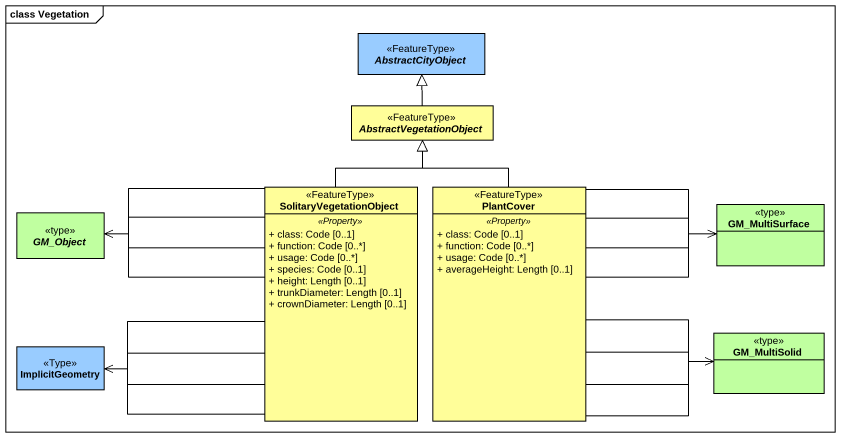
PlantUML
@startuml
mainframe class Vegetation
hide circle
hide empty members
skinparam classAttributeIconSize 0
abstract class AbstractCityObject <<FeatureType>> #99CCFF
abstract class AbstractVegetationObject <<FeatureType>> #FFFE99
abstract class GM_Object <<type>> #C0FFA0
class SolitaryVegetationObject <<FeatureType>> #FFFE99 {
  .. <<Property>> ..
  + class: Code [0..1]
  + function: Code [0..*]
  + usage: Code [0..*]
  + species: Code [0..1]
  + height: Length [0..1]
  + trunkDiameter: Length [0..1]
  + crownDiameter: Length [0..1]
}
class PlantCover <<FeatureType>> #FFFE99 {
  .. <<Property>> ..
  + class: Code [0..1]
  + function: Code [0..*]
  + usage: Code [0..*]
  + averageHeight: Length [0..1]
}
class GM_MultiSurface <<type>> #C0FFA0
class ImplicitGeometry <<Type>> #99CCFF
class GM_MultiSolid <<type>> #C0FFA0
AbstractVegetationObject -up-|> AbstractCityObject
SolitaryVegetationObject -up-|> AbstractVegetationObject
SolitaryVegetationObject -left-> GM_Object
SolitaryVegetationObject -left-> GM_Object
SolitaryVegetationObject -left-> GM_Object
SolitaryVegetationObject -left-> GM_Object
SolitaryVegetationObject -left-> ImplicitGeometry
SolitaryVegetationObject -left-> ImplicitGeometry
SolitaryVegetationObject -left-> ImplicitGeometry
SolitaryVegetationObject -left-> ImplicitGeometry
PlantCover -up-|> AbstractVegetationObject
PlantCover -right-> GM_MultiSurface
PlantCover -right-> GM_MultiSurface
PlantCover -right-> GM_MultiSurface
PlantCover -right-> GM_MultiSurface
PlantCover -right-> GM_MultiSolid
PlantCover -right-> GM_MultiSolid
PlantCover -right-> GM_MultiSolid
PlantCover -right-> GM_MultiSolid
@enduml
